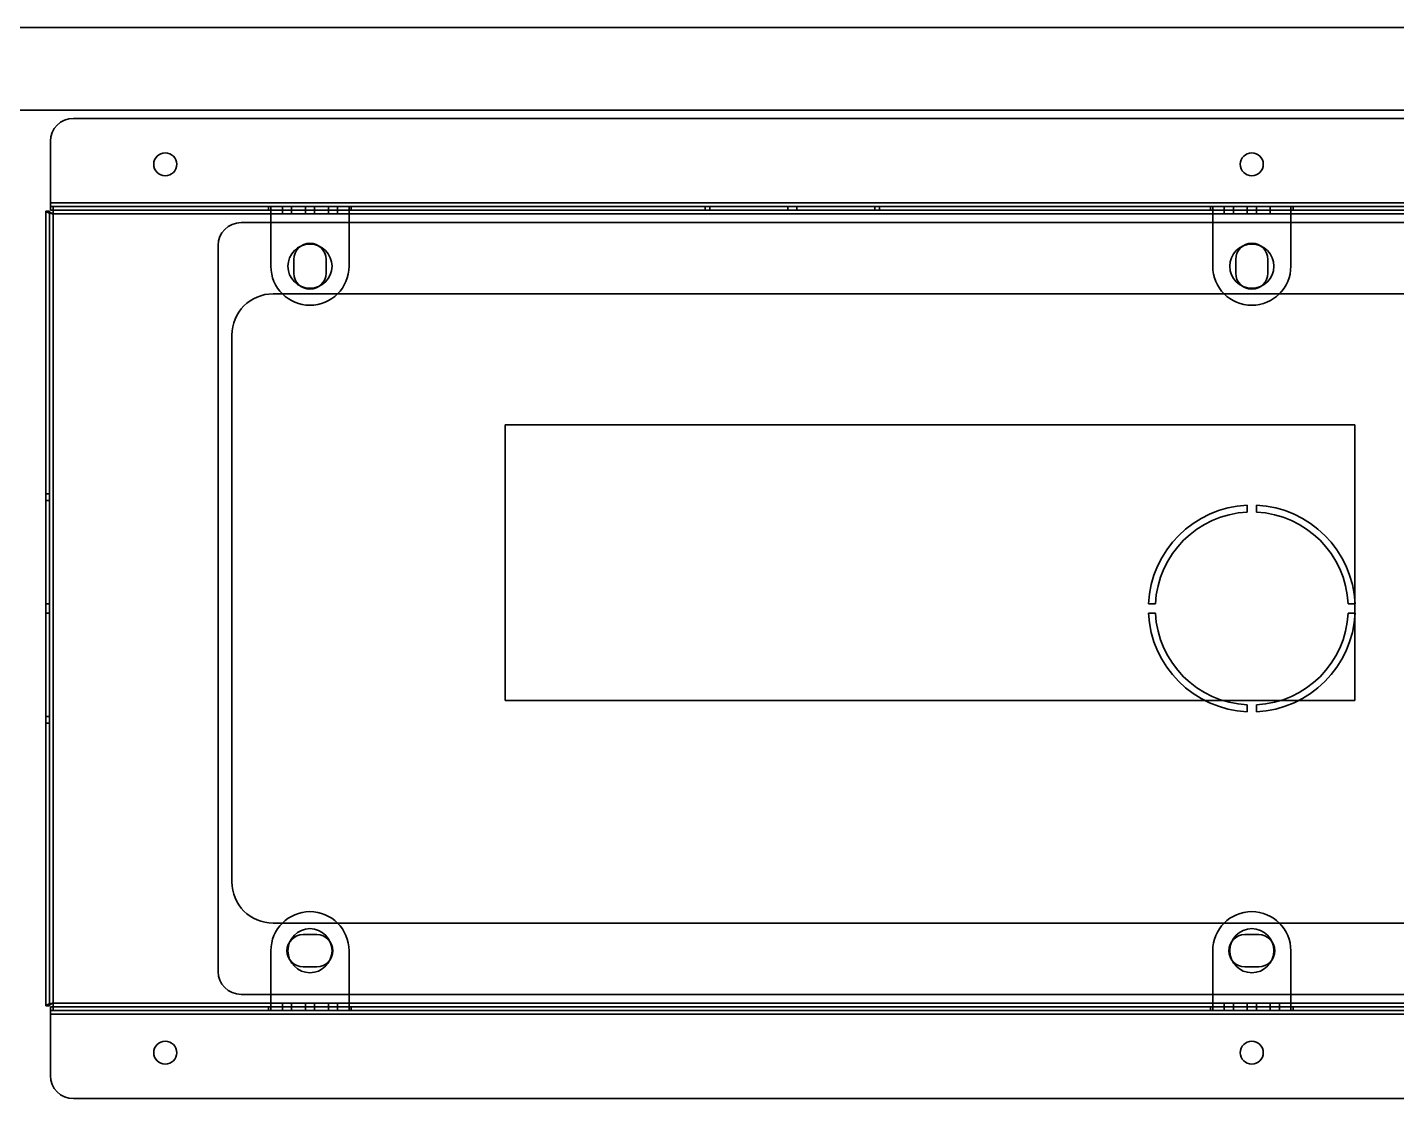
# Model space of a CAD drawing. Header units: millimetres. Extents: x -431 to 3717, y -325 to 2729.
# Drawn here: x 165.5 to 463.5, y 384.8 to 618 of the extents above; entities that cross this region are included whole.
import ezdxf

# ---------------------------------------------------------------- set-up
doc = ezdxf.new("R2010")
doc.units = ezdxf.units.MM

msp = doc.modelspace()

# ---------------------------------------------------------------- linework, layer by layer
at = {"color": 7, "linetype": 'Continuous', "lineweight": 35}
for p, q in [((1450.02, 618), (50.02, 618)), ((50.02, 618), (1450.02, 618)), ((1475.02, 600), (25.02, 600)), ((1475.02, 600), (25.02, 600)), ((50.02, 600), (1450.02, 600)), ((1450.02, 600), (50.02, 600)), ((688.52, 598.2), (175.52, 598.2)), ((688.52, 598.2), (175.52, 598.2)), ((170.52, 593.2), (170.52, 579.8)), ((170.52, 593.2), (170.52, 579.8)), ((170.52, 579.8), (170.52, 579)), ((693.52, 579.8), (170.52, 579.8)), ((170.52, 579.8), (170.52, 578.2)), ((693.52, 579.8), (170.52, 579.8)), ((170.52, 579), (170.52, 578.2)), ((170.52, 578.2), (170.52, 579)), ((693.52, 579), (170.52, 579)), ((171.12, 579), (170.52, 579)), ((171.12, 578.2), (170.52, 578.2)), ((693.52, 578.2), (170.52, 578.2)), ((171.12, 578.2), (171.12, 579)), ((171.12, 577.4), (171.12, 579)), ((692.92, 579), (171.12, 579)), ((171.12, 577.4), (171.12, 578.2)), ((692.92, 578.2), (171.12, 578.2)), ((218.02, 579), (236.02, 579)), ((218.52, 579), (218.02, 579)), ((218.02, 579), (218.02, 578.2)), ((218.02, 579), (218.02, 578.2)), ((218.02, 578.2), (236.02, 578.2)), ((218.52, 578.2), (218.02, 578.2)), ((218.52, 579), (221.02, 579)), ((218.52, 578.2), (218.52, 579)), ((218.52, 579), (218.52, 577.4)), ((218.52, 578.2), (218.52, 577.4)), ((218.52, 578.2), (221.02, 578.2)), ((223.02, 579), (221.02, 579)), ((221.02, 579), (221.02, 578.2)), ((221.02, 577.4), (221.02, 579)), ((223.02, 578.2), (221.02, 578.2)), ((221.02, 577.4), (221.02, 578.2)), ((223.02, 579), (226.02, 579)), ((223.02, 579), (223.02, 578.2)), ((223.02, 579), (223.02, 577.4)), ((223.02, 578.2), (223.02, 577.4)), ((223.02, 578.2), (226.02, 578.2)), ((228.02, 579), (226.02, 579)), ((226.02, 579), (226.02, 578.2)), ((226.02, 577.4), (226.02, 579)), ((228.02, 578.2), (226.02, 578.2)), ((226.02, 577.4), (226.02, 578.2)), ((228.02, 579), (231.02, 579)), ((228.02, 579), (228.02, 578.2)), ((228.02, 579), (228.02, 577.4)), ((228.02, 578.2), (228.02, 577.4)), ((228.02, 578.2), (231.02, 578.2)), ((233.02, 579), (231.02, 579)), ((231.02, 579), (231.02, 578.2)), ((231.02, 577.4), (231.02, 579)), ((233.02, 578.2), (231.02, 578.2)), ((231.02, 577.4), (231.02, 578.2)), ((233.02, 579), (235.52, 579)), ((233.02, 579), (233.02, 578.2)), ((233.02, 579), (233.02, 577.4)), ((233.02, 578.2), (233.02, 577.4)), ((233.02, 578.2), (235.52, 578.2)), ((236.02, 579), (235.52, 579)), ((235.52, 578.2), (235.52, 579)), ((235.52, 577.4), (235.52, 579)), ((236.02, 578.2), (235.52, 578.2)), ((235.52, 577.4), (235.52, 578.2)), ((236.02, 579), (236.02, 578.2)), ((236.02, 579), (236.02, 578.2)), ((313.04, 578.2), (313.04, 579)), ((313.04, 578.2), (313.04, 579)), ((331.02, 579), (313.04, 579)), ((313.04, 579), (314.04, 579)), ((314.04, 579), (313.04, 579)), ((313.04, 579), (331.02, 579)), ((331.02, 578.2), (313.04, 578.2)), ((313.04, 578.2), (314.04, 578.2)), ((313.04, 578.2), (331.02, 578.2)), ((314.04, 578.2), (313.04, 578.2)), ((314.04, 578.2), (314.04, 579)), ((314.04, 578.2), (314.04, 579)), ((314.04, 579), (331.02, 579)), ((331.02, 579), (314.04, 579)), ((314.04, 578.2), (331.02, 578.2)), ((331.02, 578.2), (314.04, 578.2)), ((331.02, 578.2), (331.02, 579)), ((331.02, 578.2), (331.02, 579)), ((331.02, 578.2), (331.02, 579)), ((331.02, 578.2), (331.02, 579)), ((333.02, 578.2), (333.02, 579)), ((333.02, 578.2), (333.02, 579)), ((333.02, 578.2), (333.02, 579)), ((333.02, 578.2), (333.02, 579)), ((333.02, 579), (350.99, 579)), ((349.99, 579), (333.02, 579)), ((350.99, 579), (333.02, 579)), ((333.02, 579), (349.99, 579)), ((333.02, 578.2), (350.99, 578.2)), ((349.99, 578.2), (333.02, 578.2)), ((350.99, 578.2), (333.02, 578.2)), ((333.02, 578.2), (349.99, 578.2)), ((349.99, 578.2), (349.99, 579)), ((349.99, 578.2), (349.99, 579)), ((350.99, 579), (349.99, 579)), ((349.99, 579), (350.99, 579)), ((350.99, 578.2), (349.99, 578.2)), ((349.99, 578.2), (350.99, 578.2)), ((350.99, 578.2), (350.99, 579)), ((350.99, 578.2), (350.99, 579)), ((423.02, 579), (441.02, 579)), ((423.52, 579), (423.02, 579)), ((423.02, 579), (423.02, 578.2)), ((423.02, 579), (423.02, 578.2)), ((423.52, 578.2), (423.02, 578.2)), ((423.02, 578.2), (441.02, 578.2)), ((423.52, 579), (426.02, 579)), ((423.52, 578.2), (423.52, 579)), ((423.52, 579), (423.52, 577.4)), ((423.52, 578.2), (423.52, 577.4)), ((423.52, 578.2), (426.02, 578.2)), ((428.02, 579), (426.02, 579)), ((426.02, 579), (426.02, 578.2)), ((426.02, 577.4), (426.02, 579)), ((428.02, 578.2), (426.02, 578.2)), ((426.02, 577.4), (426.02, 578.2)), ((428.02, 579), (431.02, 579)), ((428.02, 579), (428.02, 578.2)), ((428.02, 579), (428.02, 577.4)), ((428.02, 578.2), (431.02, 578.2)), ((428.02, 578.2), (428.02, 577.4)), ((433.02, 579), (431.02, 579)), ((431.02, 579), (431.02, 578.2)), ((431.02, 577.4), (431.02, 579)), ((433.02, 578.2), (431.02, 578.2)), ((431.02, 577.4), (431.02, 578.2)), ((433.02, 579), (436.02, 579)), ((433.02, 579), (433.02, 578.2)), ((433.02, 579), (433.02, 577.4)), ((433.02, 578.2), (433.02, 577.4)), ((433.02, 578.2), (436.02, 578.2)), ((438.02, 579), (436.02, 579)), ((436.02, 579), (436.02, 578.2)), ((436.02, 577.4), (436.02, 579)), ((438.02, 578.2), (436.02, 578.2)), ((436.02, 577.4), (436.02, 578.2)), ((438.02, 579), (440.52, 579)), ((438.02, 578.2), (440.52, 578.2)), ((441.02, 579), (440.52, 579)), ((440.52, 578.2), (440.52, 579)), ((440.52, 577.4), (440.52, 579)), ((441.02, 578.2), (440.52, 578.2)), ((440.52, 577.4), (440.52, 578.2)), ((441.02, 579), (441.02, 578.2)), ((441.02, 579), (441.02, 578.2)), ((169.52, 578), (170.32, 578)), ((169.52, 578), (169.52, 405)), ((169.52, 405), (169.52, 578)), ((169.52, 578), (170.32, 578)), ((170.32, 405), (170.32, 578)), ((170.32, 578), (170.32, 405)), ((171.12, 405.6), (171.12, 577.4)), ((692.92, 577.4), (171.12, 577.4)), ((171.12, 405.6), (171.12, 577.4)), ((692.92, 577.4), (171.12, 577.4)), ((652.02, 575.5), (212.02, 575.5)), ((652.02, 575.5), (212.02, 575.5)), ((218.52, 577.4), (221.02, 577.4)), ((221.02, 577.4), (218.52, 577.4)), ((218.52, 577.4), (218.52, 566)), ((218.52, 577.4), (218.52, 566)), ((223.02, 577.4), (221.02, 577.4)), ((223.02, 577.4), (221.02, 577.4)), ((223.02, 577.4), (226.02, 577.4)), ((226.02, 577.4), (223.02, 577.4)), ((228.02, 577.4), (226.02, 577.4)), ((228.02, 577.4), (226.02, 577.4)), ((228.02, 577.4), (231.02, 577.4)), ((231.02, 577.4), (228.02, 577.4)), ((233.02, 577.4), (231.02, 577.4)), ((233.02, 577.4), (231.02, 577.4)), ((233.02, 577.4), (235.52, 577.4)), ((235.52, 577.4), (233.02, 577.4)), ((235.52, 566), (235.52, 577.4)), ((235.52, 566), (235.52, 577.4)), ((423.52, 577.4), (426.02, 577.4)), ((426.02, 577.4), (423.52, 577.4)), ((423.52, 577.4), (423.52, 566)), ((423.52, 577.4), (423.52, 566)), ((428.02, 577.4), (426.02, 577.4)), ((428.02, 577.4), (426.02, 577.4)), ((431.02, 577.4), (428.02, 577.4)), ((428.02, 577.4), (431.02, 577.4)), ((433.02, 577.4), (431.02, 577.4)), ((433.02, 577.4), (431.02, 577.4)), ((433.02, 577.4), (436.02, 577.4)), ((436.02, 577.4), (433.02, 577.4)), ((438.02, 577.4), (436.02, 577.4)), ((438.02, 577.4), (436.02, 577.4)), ((438.02, 577.4), (440.52, 577.4)), ((440.52, 577.4), (438.02, 577.4)), ((440.52, 566), (440.52, 577.4)), ((440.52, 566), (440.52, 577.4)), ((207.02, 570.5), (207.02, 412.5)), ((207.02, 570.5), (207.02, 412.5)), ((223.52, 564.5), (223.52, 567.5)), ((223.52, 567.5), (223.52, 564.5)), ((230.52, 567.5), (230.52, 564.5)), ((230.52, 564.5), (230.52, 567.5)), ((428.52, 564.5), (428.52, 567.5)), ((428.52, 567.5), (428.52, 564.5)), ((435.52, 567.5), (435.52, 564.5)), ((435.52, 564.5), (435.52, 567.5)), ((645.02, 560), (219.02, 560)), ((645.02, 560), (219.02, 560)), ((210.02, 551), (210.02, 432)), ((210.02, 551), (210.02, 432)), ((269.48, 531.5), (454.48, 531.5)), ((454.48, 531.5), (269.48, 531.5)), ((269.48, 471.5), (269.48, 531.5)), ((269.48, 531.5), (269.48, 471.5)), ((454.48, 531.5), (454.48, 471.5)), ((454.48, 471.5), (454.48, 531.5)), ((169.52, 492.5), (169.52, 516.48)), ((169.52, 516.48), (169.52, 514.98)), ((169.52, 516.48), (169.52, 492.5)), ((169.52, 514.98), (169.52, 516.48)), ((169.52, 516.48), (170.32, 516.48)), ((169.52, 516.48), (170.32, 516.48)), ((170.32, 514.98), (170.32, 516.48)), ((170.32, 516.48), (170.32, 492.5)), ((170.32, 492.5), (170.32, 516.48)), ((170.32, 516.48), (170.32, 514.98)), ((169.52, 514.98), (169.52, 492.5)), ((169.52, 492.5), (169.52, 514.98)), ((169.52, 514.98), (170.32, 514.98)), ((169.52, 514.98), (170.32, 514.98)), ((170.32, 492.5), (170.32, 514.98)), ((170.32, 514.98), (170.32, 492.5)), ((431.02, 513.98), (431.02, 512.48)), ((431.02, 512.48), (431.02, 513.98)), ((433.02, 512.48), (433.02, 513.98)), ((433.02, 513.98), (433.02, 512.48)), ((169.52, 492.5), (170.32, 492.5)), ((169.52, 492.5), (170.32, 492.5)), ((169.52, 492.5), (170.32, 492.5)), ((169.52, 492.5), (170.32, 492.5)), ((411.04, 492.5), (409.54, 492.5)), ((409.54, 492.5), (411.04, 492.5)), ((454.49, 492.5), (452.99, 492.5)), ((452.99, 492.5), (454.49, 492.5)), ((169.52, 490.5), (169.52, 466.52)), ((169.52, 468.02), (169.52, 490.5)), ((169.52, 466.52), (169.52, 490.5)), ((169.52, 490.5), (169.52, 468.02)), ((169.52, 490.5), (170.32, 490.5)), ((169.52, 490.5), (170.32, 490.5)), ((169.52, 490.5), (170.32, 490.5)), ((169.52, 490.5), (170.32, 490.5)), ((170.32, 466.52), (170.32, 490.5)), ((170.32, 490.5), (170.32, 468.02)), ((170.32, 490.5), (170.32, 466.52)), ((170.32, 468.02), (170.32, 490.5)), ((409.54, 490.5), (411.04, 490.5)), ((411.04, 490.5), (409.54, 490.5)), ((452.99, 490.5), (454.49, 490.5)), ((454.49, 490.5), (452.99, 490.5)), ((454.48, 471.5), (269.48, 471.5)), ((269.48, 471.5), (454.48, 471.5)), ((169.52, 466.52), (169.52, 468.02)), ((169.52, 468.02), (169.52, 466.52)), ((169.52, 468.02), (170.32, 468.02)), ((169.52, 468.02), (170.32, 468.02)), ((170.32, 468.02), (170.32, 466.52)), ((170.32, 466.52), (170.32, 468.02)), ((431.02, 470.52), (431.02, 469.02)), ((431.02, 469.02), (431.02, 470.52)), ((433.02, 469.02), (433.02, 470.52)), ((433.02, 470.52), (433.02, 469.02)), ((169.52, 466.52), (170.32, 466.52)), ((169.52, 466.52), (170.32, 466.52)), ((219.02, 423), (645.02, 423)), ((219.02, 423), (645.02, 423)), ((225.52, 420.5), (228.52, 420.5)), ((228.52, 420.5), (225.52, 420.5)), ((430.52, 420.5), (433.52, 420.5)), ((433.52, 420.5), (430.52, 420.5)), ((218.52, 417), (218.52, 405.6)), ((218.52, 417), (218.52, 405.6)), ((235.52, 405.6), (235.52, 417)), ((235.52, 405.6), (235.52, 417)), ((423.52, 417), (423.52, 405.6)), ((423.52, 417), (423.52, 405.6)), ((440.52, 405.6), (440.52, 417)), ((440.52, 405.6), (440.52, 417)), ((228.52, 413.5), (225.52, 413.5)), ((225.52, 413.5), (228.52, 413.5)), ((433.52, 413.5), (430.52, 413.5)), ((430.52, 413.5), (433.52, 413.5)), ((171.12, 404), (171.12, 405.6)), ((692.92, 405.6), (171.12, 405.6)), ((171.12, 404.8), (171.12, 405.6)), ((692.92, 405.6), (171.12, 405.6)), ((212.02, 407.5), (652.02, 407.5)), ((212.02, 407.5), (652.02, 407.5)), ((218.52, 405.6), (218.52, 404)), ((218.52, 405.6), (221.02, 405.6)), ((218.52, 405.6), (218.52, 404.8)), ((221.02, 405.6), (218.52, 405.6)), ((221.02, 404), (221.02, 405.6)), ((221.02, 404.8), (221.02, 405.6)), ((221.02, 405.6), (223.02, 405.6)), ((223.02, 405.6), (221.02, 405.6)), ((226.02, 405.6), (223.02, 405.6)), ((223.02, 405.6), (223.02, 404)), ((223.02, 405.6), (226.02, 405.6)), ((223.02, 405.6), (223.02, 404.8)), ((226.02, 404.8), (226.02, 405.6)), ((226.02, 404), (226.02, 405.6)), ((226.02, 405.6), (228.02, 405.6)), ((228.02, 405.6), (226.02, 405.6)), ((228.02, 405.6), (228.02, 404.8)), ((228.02, 405.6), (231.02, 405.6)), ((231.02, 405.6), (228.02, 405.6)), ((228.02, 405.6), (228.02, 404)), ((231.02, 404.8), (231.02, 405.6)), ((231.02, 404), (231.02, 405.6)), ((231.02, 405.6), (233.02, 405.6)), ((233.02, 405.6), (231.02, 405.6)), ((233.02, 405.6), (235.52, 405.6)), ((235.52, 405.6), (233.02, 405.6)), ((233.02, 405.6), (233.02, 404)), ((233.02, 405.6), (233.02, 404.8)), ((235.52, 404.8), (235.52, 405.6)), ((235.52, 404), (235.52, 405.6)), ((423.52, 405.6), (423.52, 404.8)), ((423.52, 405.6), (423.52, 404)), ((423.52, 405.6), (426.02, 405.6)), ((426.02, 405.6), (423.52, 405.6)), ((426.02, 404.8), (426.02, 405.6)), ((426.02, 404), (426.02, 405.6)), ((426.02, 405.6), (428.02, 405.6)), ((428.02, 405.6), (426.02, 405.6)), ((428.02, 405.6), (428.02, 404.8)), ((431.02, 405.6), (428.02, 405.6)), ((428.02, 405.6), (428.02, 404)), ((428.02, 405.6), (431.02, 405.6)), ((431.02, 404.8), (431.02, 405.6)), ((431.02, 404), (431.02, 405.6)), ((431.02, 405.6), (433.02, 405.6)), ((433.02, 405.6), (431.02, 405.6)), ((436.02, 405.6), (433.02, 405.6)), ((433.02, 405.6), (433.02, 404)), ((433.02, 405.6), (436.02, 405.6)), ((433.02, 405.6), (433.02, 404.8)), ((436.02, 404.8), (436.02, 405.6)), ((436.02, 404), (436.02, 405.6)), ((436.02, 405.6), (438.02, 405.6)), ((438.02, 405.6), (436.02, 405.6)), ((438.02, 405.6), (438.02, 404.8)), ((438.02, 405.6), (440.52, 405.6)), ((440.52, 405.6), (438.02, 405.6)), ((438.02, 405.6), (438.02, 404)), ((440.52, 404.8), (440.52, 405.6)), ((440.52, 404), (440.52, 405.6)), ((169.52, 405), (170.32, 405)), ((169.52, 405), (170.32, 405)), ((170.52, 404), (170.52, 404.8)), ((170.52, 404.8), (170.52, 404)), ((171.12, 404.8), (170.52, 404.8)), ((170.52, 404.8), (170.52, 403.2)), ((693.52, 404.8), (170.52, 404.8)), ((171.12, 404), (170.52, 404)), ((170.52, 404), (170.52, 403.2)), ((693.52, 404), (170.52, 404)), ((693.52, 403.2), (170.52, 403.2)), ((170.52, 403.2), (170.52, 389.8)), ((693.52, 403.2), (170.52, 403.2)), ((170.52, 403.2), (170.52, 389.8)), ((171.12, 404), (171.12, 404.8)), ((692.92, 404.8), (171.12, 404.8)), ((692.92, 404), (171.12, 404)), ((236.02, 404.8), (218.02, 404.8)), ((218.02, 404.8), (218.52, 404.8)), ((218.02, 404.8), (218.02, 404)), ((218.02, 404.8), (218.02, 404)), ((218.02, 404), (218.52, 404)), ((236.02, 404), (218.02, 404)), ((218.52, 404.8), (218.52, 404)), ((221.02, 404.8), (218.52, 404.8)), ((221.02, 404), (218.52, 404)), ((221.02, 404.8), (221.02, 404)), ((223.02, 404.8), (221.02, 404.8)), ((221.02, 404), (223.02, 404)), ((226.02, 404.8), (223.02, 404.8)), ((223.02, 404.8), (223.02, 404)), ((226.02, 404), (223.02, 404)), ((226.02, 404.8), (226.02, 404)), ((228.02, 404.8), (226.02, 404.8)), ((226.02, 404), (228.02, 404)), ((228.02, 404.8), (228.02, 404)), ((231.02, 404.8), (228.02, 404.8)), ((231.02, 404), (228.02, 404)), ((231.02, 404.8), (231.02, 404)), ((233.02, 404.8), (231.02, 404.8)), ((231.02, 404), (233.02, 404)), ((235.52, 404.8), (233.02, 404.8)), ((233.02, 404.8), (233.02, 404)), ((235.52, 404), (233.02, 404)), ((235.52, 404.8), (236.02, 404.8)), ((235.52, 404.8), (235.52, 404)), ((235.52, 404), (236.02, 404)), ((236.02, 404.8), (236.02, 404)), ((236.02, 404.8), (236.02, 404)), ((423.02, 404.8), (423.02, 404)), ((441.02, 404.8), (423.02, 404.8)), ((423.02, 404.8), (423.52, 404.8)), ((423.02, 404.8), (423.02, 404)), ((423.02, 404), (423.52, 404)), ((441.02, 404), (423.02, 404)), ((423.52, 404.8), (423.52, 404)), ((426.02, 404.8), (423.52, 404.8)), ((426.02, 404), (423.52, 404)), ((426.02, 404.8), (426.02, 404)), ((428.02, 404.8), (426.02, 404.8)), ((426.02, 404), (428.02, 404)), ((428.02, 404.8), (428.02, 404)), ((431.02, 404.8), (428.02, 404.8)), ((431.02, 404), (428.02, 404)), ((431.02, 404.8), (431.02, 404)), ((433.02, 404.8), (431.02, 404.8)), ((431.02, 404), (433.02, 404)), ((436.02, 404.8), (433.02, 404.8)), ((433.02, 404.8), (433.02, 404)), ((436.02, 404), (433.02, 404)), ((436.02, 404.8), (436.02, 404)), ((438.02, 404.8), (436.02, 404.8)), ((436.02, 404), (438.02, 404)), ((438.02, 404.8), (438.02, 404)), ((440.52, 404.8), (438.02, 404.8)), ((440.52, 404), (438.02, 404)), ((440.52, 404.8), (441.02, 404.8)), ((440.52, 404.8), (440.52, 404)), ((440.52, 404), (441.02, 404)), ((441.02, 404.8), (441.02, 404)), ((441.02, 404.8), (441.02, 404)), ((688.52, 384.8), (175.52, 384.8)), ((688.52, 384.8), (175.52, 384.8))]:
    msp.add_line(p, q, dxfattribs=at)
for centre, radius in [((195.52, 588.2), 2.5), ((195.52, 588.2), 2.5), ((432.02, 588.2), 2.5), ((432.02, 588.2), 2.5), ((227.02, 566), 4.8), ((227.02, 566), 4.8), ((432.02, 566), 4.8), ((432.02, 566), 4.8), ((227.02, 417), 4.8), ((227.02, 417), 4.8), ((432.02, 417), 4.8), ((432.02, 417), 4.8), ((195.52, 394.8), 2.5), ((195.52, 394.8), 2.5), ((432.02, 394.8), 2.5), ((432.02, 394.8), 2.5)]:
    msp.add_circle(centre, radius, dxfattribs=at)
for centre, radius, start, end in [((175.52, 593.2), 5, 90, 180), ((175.52, 593.2), 5, 90, 180), ((212.02, 570.5), 5, 90, 180), ((212.02, 570.5), 5, 90, 180), ((227.02, 567.5), 3.5, 0, 180), ((227.02, 567.5), 3.5, 0, 180), ((432.02, 567.5), 3.5, 0, 180), ((432.02, 567.5), 3.5, 0, 180), ((227.02, 566), 8.5, 180, 0), ((227.02, 566), 8.5, 180, 0), ((227.02, 564.5), 3.5, 180, 0), ((227.02, 564.5), 3.5, 180, 0), ((432.02, 566), 8.5, 180, 0), ((432.02, 566), 8.5, 180, 0), ((432.02, 564.5), 3.5, 180, 0), ((432.02, 564.5), 3.5, 180, 0), ((219.02, 551), 9, 90, 180), ((219.02, 551), 9, 90, 180), ((432.02, 491.5), 22.5, 92.5473, 177.4527), ((432.02, 491.5), 22.5, 92.5473, 177.4527), ((432.02, 491.5), 22.5, 2.5473, 87.4527), ((432.02, 491.5), 22.5, 2.5473, 87.4527), ((432.02, 491.5), 21, 92.7294, 177.2706), ((432.02, 491.5), 21, 92.7294, 177.2706), ((432.02, 491.5), 21, 2.7294, 87.2706), ((432.02, 491.5), 21, 2.7294, 87.2706), ((432.02, 491.5), 22.5, 182.5473, 267.4527), ((432.02, 491.5), 22.5, 182.5473, 267.4527), ((432.02, 491.5), 21, 182.7294, 267.2706), ((432.02, 491.5), 21, 182.7294, 267.2706), ((432.02, 491.5), 22.5, 272.5473, 357.4527), ((432.02, 491.5), 22.5, 272.5473, 357.4527), ((432.02, 491.5), 21, 272.7294, 357.2706), ((432.02, 491.5), 21, 272.7294, 357.2706), ((219.02, 432), 9, 180, 270), ((219.02, 432), 9, 180, 270), ((227.02, 417), 8.5, 0, 180), ((227.02, 417), 8.5, 0, 180), ((432.02, 417), 8.5, 0, 180), ((432.02, 417), 8.5, 0, 180), ((225.52, 417), 3.5, 90, 270), ((225.52, 417), 3.5, 90, 270), ((228.52, 417), 3.5, 270, 90), ((228.52, 417), 3.5, 270, 90), ((430.52, 417), 3.5, 90, 270), ((430.52, 417), 3.5, 90, 270), ((433.52, 417), 3.5, 270, 90), ((433.52, 417), 3.5, 270, 90), ((212.02, 412.5), 5, 180, 270), ((212.02, 412.5), 5, 180, 270), ((175.52, 389.8), 5, 180, 270), ((175.52, 389.8), 5, 180, 270)]:
    msp.add_arc(centre, radius, start, end, dxfattribs=at)
for points in [[(171.12, 577.4), (171.02, 577.42), (170.84, 577.47), (170.57, 577.53), (170.32, 577.6), (170.09, 577.66), (169.89, 577.73), (169.73, 577.8), (169.61, 577.86), (169.53, 577.93), (169.52, 577.98), (169.52, 578)], [(169.52, 405), (169.52, 405.02), (169.53, 405.07), (169.6, 405.13), (169.72, 405.2), (169.88, 405.26), (170.07, 405.33), (170.3, 405.4), (170.55, 405.46), (170.83, 405.53), (171.02, 405.58), (171.12, 405.6)]]:
    msp.add_open_spline(points, degree=3, knots=[0, 0, 0, 0, 0.108839, 0.220834, 0.329684, 0.441689, 0.550539, 0.662544, 0.771394, 0.883399, 1, 1, 1, 1], dxfattribs=at)
for points in [[(171.12, 577.4), (171.06, 577.42), (170.96, 577.47), (170.81, 577.55), (170.67, 577.62), (170.55, 577.7), (170.45, 577.77), (170.37, 577.85), (170.32, 577.92), (170.32, 577.97), (170.32, 578)], [(170.32, 405), (170.32, 405.02), (170.32, 405.07), (170.37, 405.15), (170.45, 405.22), (170.55, 405.3), (170.67, 405.37), (170.81, 405.45), (170.96, 405.52), (171.06, 405.57), (171.12, 405.6)]]:
    msp.add_open_spline(points, degree=3, dxfattribs=at)

doc.saveas('drawing.dxf')
